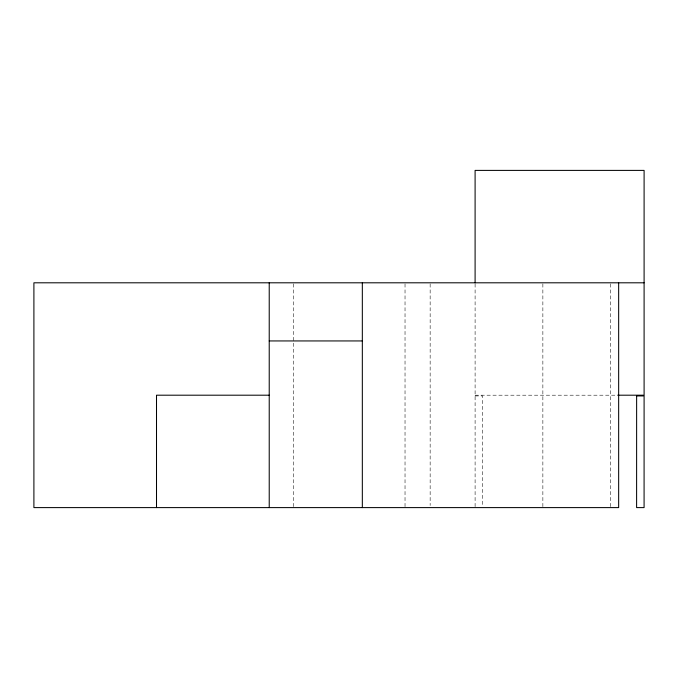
<?xml version="1.0" encoding="UTF-8"?>
<svg xmlns="http://www.w3.org/2000/svg" width="678" height="678" viewBox="0 0 678 678"><rect width="100%" height="100%" fill="white"/><g stroke="black" fill="none" stroke-linecap="round" stroke-linejoin="round"><path stroke-width="0.51" stroke-dasharray="3.39 2.54" d="M475.1 395.198L616.641 395.198M475.109 395.935L482.592 395.935L482.592 505.491M610.624 283.853L610.624 507.602M542.866 283.853L542.866 507.602M475.1 283.853L475.1 507.602M430.149 283.853L430.149 505.483M405.029 283.853L405.029 507.602M293.523 283.853L293.523 507.602"/><path stroke-width="1.02" d="M644.1 282.802L33.9 282.802L33.9 507.602L618.658 507.602L618.658 282.802M269.225 340.941L362.332 340.941M269.225 395.198L156.508 395.198L156.508 507.602M617.692 395.198L644.1 395.198L644.1 170.398L475.1 170.398L475.1 282.802M362.332 282.802L362.332 507.602M269.225 282.802L269.225 507.602M636.634 395.935L636.608 507.602L644.083 507.602L644.1 395.935L636.608 395.935"/></g></svg>
